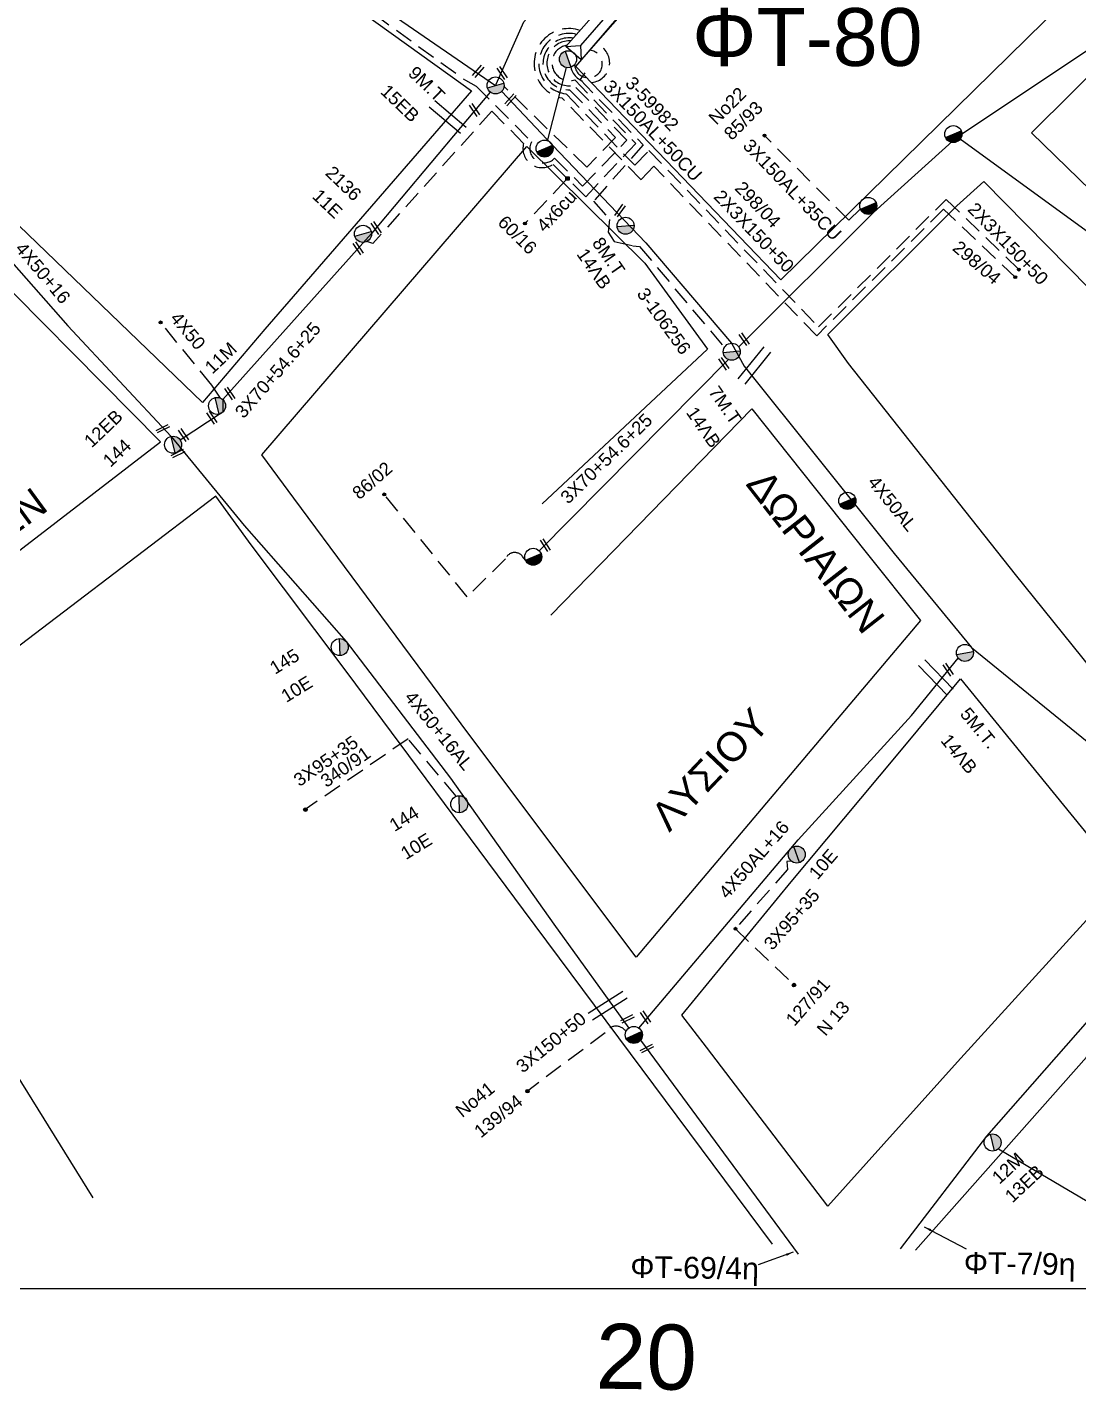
# Model space of a CAD drawing. Header units: millimetres. Extents: x 408 to 3042, y 742 to 1820.
# Drawn here: x 823.7 to 969.2, y 772.6 to 961.3 of the extents above; entities that cross this region are included whole.
import ezdxf

# ---------------------------------------------------------------- set-up
doc = ezdxf.new("R2010")
doc.units = ezdxf.units.MM
doc.linetypes.add('DASHED', pattern=[19.05, 12.7, -6.35])
for name, color, linetype in [('Άγνωστα', 7, 'Continuous'), ('Γυμνά εναέρια ΧΤ και ΦΟΠ (3Φ)   4x50+16AL', 7, 'Continuous'), ('Επιγραφές - Σχήματα', 7, 'Continuous'), ('Καλώδια ΧΤ   3x150AL+50CU', 7, 'DASHED'), ('Μηχανική τομή', 7, 'Continuous'), ('Στύλος Ξύλινος', 7, 'Continuous'), ('Στύλος Ξύλινος @ 1', 7, 'Continuous'), ('Στύλος ΦΜ', 7, 'Continuous'), ('Στύλος ΦΜ @ 1', 7, 'Continuous'), ('Συνδέσεις', 7, 'Continuous'), ('Συνεστραμμένα ΧΤ   3x70+54.6+25 AL', 7, 'SYN_LINE'), ('Τομή', 7, 'Continuous'), ('Υποσταθμός εναέριος 2 στύλων', 7, 'Continuous'), ('Υποσταθμός πόλεως', 7, 'Continuous'), ('Υπόβαθρο ΔΕΗ', 7, 'Continuous'), ('Υπόγεια καλώδια Παροχών ΧΤ   4x50AL', 7, 'DASHED'), ('Υπόγεια καλώδια Παροχών ΧΤ   4x6', 7, 'DASHED')]:
    doc.layers.add(name, color=color, linetype=linetype)
doc.styles.add('arial', font='arial.ttf')
doc.styles.get("Standard").update_dxf_attribs({"font": 'arial.ttf'})
doc.linetypes.add('SYN_LINE', pattern='A,0.5,-0.0001,["/\\/\\/\\/",Standard,S=0.1,R=0,X=0,Y=-0.05],-0.25', length=0.7501)
doc.dimstyles.new('ISO-25', dxfattribs={"dimtxt": 2.5, "dimasz": 2.5, "dimexe": 1.25, "dimexo": 0.625, "dimtad": 1, "dimtxsty": 'Standard', "dimcen": 2.5, "dimadec": 0, "dimazin": 0, "dimtfac": 1, "dimtmove": 0, "dimatfit": 3, "dimfxl": 1, "dimarcsym": 0})

# ---------------------------------------------------------------- blocks, each defined once
blk = doc.blocks.new('ΤΟΜΗ')
at = {"layer": 'Τομή', "ltscale": 40}
for p, q in [((-5.68, 0), (5.68, 0)), ((5.68, -2.33), (-5.68, -2.33))]:
    blk.add_line(p, q, dxfattribs=at)
blk = doc.blocks.new('ΜΗΧΑΝΙΚΗ ΤΟΜΗ')
at = {"layer": 'Μηχανική τομή', "ltscale": 40}
for p, q in [((-1.89, 0.78), (1.89, 0.78)), ((1.89, 0), (-1.89, 0))]:
    blk.add_line(p, q, dxfattribs=at)
blk = doc.blocks.new('ΥΠΑΡΧΩΝ ΤΣΙΜΕΝΤΕΝΙΟΣ ΣΤΥΛΟΣ')
at = {"layer": 'Στύλος ΦΜ'}
blk.add_hatch(color=7, dxfattribs=at).paths.add_polyline_path([(-1.29, -2.28, 0.574793), (2.62, 0, 0.268822), (1.3, 2.27)])
at = {"layer": 'Στύλος ΦΜ', "color": 7}
blk.add_line((-1.29, -2.28), (1.3, 2.27), dxfattribs=at)
blk.add_circle((0, 0), 2.62, dxfattribs=at)
at = {"layer": 'Στύλος ΦΜ', "flags": 4}
for tag, p in [('ΑΡΙΘΜΟΣ', (-4.68, 8.05)), ('ΤΥΠΟΣ', (-4.91, 3.03))]:
    blk.add_attdef(tag, p, '', height=4, dxfattribs=at)
blk = doc.blocks.new('ΥΠΑΡΧΩΝ ΞΥΛΙΝΟΣ ΣΤΥΛΟΣ')
at = {"layer": 'Στύλος Ξύλινος'}
h = blk.add_hatch(color=7, dxfattribs=at)
h.paths.add_polyline_path([(-2.62, 0, 0.270008), (-1.29, -2.28), (1.3, 2.27, 0.576266)])
h.paths.add_polyline_path([(-1.29, -2.28, 0.574793), (2.62, 0, 0.268822), (1.3, 2.27)])
at = {"layer": 'Στύλος Ξύλινος', "color": 7}
blk.add_line((-1.29, -2.28), (1.3, 2.27), dxfattribs=at)
blk.add_circle((0, 0), 2.62, dxfattribs=at)
at = {"layer": 'Στύλος Ξύλινος', "flags": 4}
for tag, p in [('ΑΡΙΘΜΟΣ', (-4.91, 8.6)), ('ΤΥΠΟΣ', (-4.85, 3.39))]:
    blk.add_attdef(tag, p, '', height=4, dxfattribs=at)
blk = doc.blocks.new('ΥΠΟΣΤΑΘΜΟΣ ΕΝΑΕΡΙΟΣ ΕΠΙ 2 ΣΤΥΛΩΝ')
at = {"layer": 'Υποσταθμός εναέριος 2 στύλων', "linetype": 'Continuous'}
for points in [[(-11.97, -2.11, 0.574793), (-8.45, -0.07, 0.268822), (-9.64, 1.98)], [(9.68, -2.15, 0.574793), (13.19, -0.1, 0.268822), (12.01, 1.95)]]:
    blk.add_hatch(color=256, dxfattribs=at).paths.add_polyline_path(points)
for p, q in [((-11.97, -2.11), (-9.64, 1.98)), ((9.68, -2.15), (12.01, 1.95))]:
    blk.add_line(p, q, dxfattribs=at)
for centre in [(-10.81, -0.07), (10.84, -0.1)]:
    blk.add_circle(centre, 2.36, dxfattribs=at)
at = {"layer": 'Υποσταθμός πόλεως', "linetype": 'Continuous', "ltscale": 40}
blk.add_lwpolyline([(-8.57, 2.82), (8.57, 2.82), (8.57, -2.82), (-8.57, -2.82)], close=True, dxfattribs=at)
for points in [[(-5.75, 0), (-8.57, 2.82)], [(-8.57, -2.82), (-5.75, 0)], [(-5.75, 0), (5.75, 0)], [(5.75, 0), (8.57, 2.82)], [(8.57, -2.82), (5.75, 0)]]:
    blk.add_lwpolyline(points, dxfattribs=at)
at = {"layer": 'Υποσταθμός εναέριος 2 στύλων', "ltscale": 40, "flags": 1}
for tag, p in [('ΜΕΤΑΣΧΗΜΑΤΙΣΜΟΣ', (14.09, 2.51)), ('ΙΣΧΥΣ', (14.07, -0.28)), ('ΑΡΙΘΜΟΣ', (14.19, -3))]:
    blk.add_attdef(tag, p, '', height=1.8, dxfattribs=at)
blk = doc.blocks.new('_ΣΥΝΔΕΣΗ')
at = {"layer": 'Συνδέσεις', "linetype": 'SYN_LINE', "ltscale": 40}
blk.add_hatch(color=256, dxfattribs=at).paths.add_polyline_path([(0.5, -0.01, 1), (-0.5, -0.01, 1)])
at = {"layer": 'Συνδέσεις'}
blk.add_circle((0, -0.01), 0.5, dxfattribs=at)
blk = doc.blocks.new('TSONTA XT1')
at = {"ltscale": 40}
h = blk.add_hatch(color=256, dxfattribs=at)
h.dxf.hatch_style = 1
h.paths.add_polyline_path([(595.96, 2487.66), (597.07, 2488.77), (595.96, 2489.87), (594.85, 2488.77)])
blk.add_lwpolyline([(594.85, 2488.77), (595.96, 2489.87), (597.07, 2488.77), (595.96, 2487.66)], close=True, dxfattribs=at)

msp = doc.modelspace()

# ---------------------------------------------------------------- linework, layer by layer
at = {"layer": 'Άγνωστα', "color": 6, "linetype": 'Continuous'}
msp.add_lwpolyline([(774.66, 1031.74), (799.6, 1015.82), (817.99, 1003.24), (848.23, 982.03), (863.47, 970.47), (888.5, 953.22), (888.57, 953.39)], dxfattribs=at)
at = {"layer": 'Άγνωστα', "color": 173, "linetype": 'DASHED', "ltscale": 0.2}
msp.add_lwpolyline([(802.02, 1012.47), (802.02, 1011.5, 0.494834), (803.44, 1010.41, -0.196149), (805.57, 1010.16), (826.1, 995.72), (826.15, 995.06, 0.572265), (830.22, 993.05), (855.55, 975.51), (855.55, 974.49), (855.91, 972.49, 0.730574), (859.36, 972.07), (884.33, 953.94), (885.81, 953.15), (893.48, 945.44, 0.88954), (896.64, 943.16), (900.53, 939.31), (906.66, 945.64), (899.35, 953.24, -1.148629), (898.92, 959.39)], format="xyb", dxfattribs=at)
at = {"layer": 'Άγνωστα', "color": 151, "linetype": 'DASHED', "ltscale": 0.2}
for points in [[(960.42, 926.67), (950.47, 936.11), (932.91, 918.59), (911.72, 940.67), (910.39, 942.05), (908.62, 940.19), (897.65, 951.5, -1.056108), (900.2, 960.85)], [(899.7, 960.29, 1.073376), (898.2, 952.09), (898.29, 952.02), (907.74, 942.18), (909.7, 944.24), (933.17, 919.82), (950.82, 937.46), (960.91, 927.73)]]:
    msp.add_lwpolyline(points, format="xyb", dxfattribs=at)
at = {"layer": 'Άγνωστα', "color": 30, "linetype": 'DASHED', "ltscale": 0.2}
for points in [[(898.4, 958.8, 1.068994), (899.44, 953.99), (907.88, 945.2), (900.97, 937.83), (896.43, 942.33, -0.702247), (892.38, 945.22), (887.97, 949.65), (871.5, 931.35), (870.68, 931.64)], [(906.54, 822.34, 0.582665), (903.64, 822.15), (903.64, 822.15), (903.64, 822.15), (892.9, 814.1)]]:
    msp.add_lwpolyline(points, format="xyb", dxfattribs=at)
at = {"layer": 'Άγνωστα', "color": 6, "linetype": 'DASHED', "ltscale": 0.2}
msp.add_lwpolyline([(899.24, 959.76, 1.104569), (898.74, 952.64), (905.1, 946.04), (901.11, 941.93), (889.67, 953.08)], format="xyb", dxfattribs=at)
at = {"layer": 'Άγνωστα', "color": 85, "linetype": 'DASHED', "ltscale": 0.2}
for points in [[(900.82, 954.96), (900.19, 954.04), (908.93, 945.01), (902.05, 937.21), (904.26, 934.7), (904.05, 932.95), (904.92, 931.62), (907.49, 931.05), (908.41, 930.95), (920.12, 916.98)], [(938.93, 936.09), (937.35, 934.57), (925.73, 946.26)]]:
    msp.add_lwpolyline(points, dxfattribs=at)
at = {"layer": 'Άγνωστα', "color": 85}
msp.add_lwpolyline([(1035.21, 894.97), (1020.43, 889.16), (1004.94, 901.55), (981.32, 925.01), (952.76, 945.81)], dxfattribs=at)
at = {"layer": 'Άγνωστα', "color": 30, "linetype": 'DASHED', "ltscale": 0.2}
for points in [[(850.44, 909.98), (849.24, 911.77), (842.17, 920.45)], [(883.06, 854.89), (876.39, 862.84), (862.18, 853.05)]]:
    msp.add_lwpolyline(points, dxfattribs=at)
at = {"layer": 'Άγνωστα', "color": 1, "linetype": 'DASHED', "ltscale": 0.2}
msp.add_lwpolyline([(892.62, 887.55), (892.23, 888.07, 0.591047), (889.86, 887.72), (884.57, 882.5), (873.1, 896.64)], format="xyb", dxfattribs=at)
at = {"layer": 'Άγνωστα', "color": 6}
for points in [[(908.33, 822.81), (930.35, 848.88), (946, 866.08), (952.5, 873.98)], [(908.56, 821.16), (930.35, 791.53)]]:
    msp.add_lwpolyline(points, dxfattribs=at)
at = {"layer": 'Άγνωστα', "color": 6, "linetype": 'DASHED', "ltscale": 0.2}
msp.add_lwpolyline([(929.4, 845.92), (928.79, 845.87), (928.88, 844.78), (921.67, 836.57), (929.76, 828.78)], dxfattribs=at)
at = {"layer": 'Άγνωστα', "color": 154}
for points in [[(944.48, 792.26), (956.43, 807.85), (970.72, 824.13), (988.52, 846.21)], [(958.04, 806.13), (966.74, 801), (976.25, 795.39)]]:
    msp.add_lwpolyline(points, dxfattribs=at)
at = {"layer": 'Άγνωστα', "color": 1, "linetype": 'DASHED', "ltscale": 0.2}
msp.add_arc((901.55, 956.37), 2.73, 193.2575, 53.6566, dxfattribs=at)
at = {"layer": 'Άγνωστα', "color": 85, "linetype": 'DASHED', "ltscale": 0.2}
msp.add_arc((901.34, 956.2), 1.92, 182.7369, 84.0728, dxfattribs=at)
at = {"layer": 'Γυμνά εναέρια ΧΤ και ΦΟΠ (3Φ)   4x50+16AL', "color": 85, "ltscale": 40}
msp.add_lwpolyline([(1057.61, 1052.64), (1042.12, 1027.84), (1038.26, 1024.68), (1026.02, 1011.79), (1007.04, 993.58), (994.3, 981.62), (973.98, 960.44), (952.16, 945.95), (940.83, 935.68), (922.13, 917.07)], dxfattribs=at)
at = {"layer": 'Γυμνά εναέρια ΧΤ και ΦΟΠ (3Φ)   4x50+16AL', "color": 30, "ltscale": 40}
msp.add_lwpolyline([(810.97, 940.78), (829.35, 919.99), (843.62, 904.67), (853.73, 892.33), (867.82, 876.31), (882.27, 857.41), (896.55, 837.2), (906.93, 822.82)], dxfattribs=at)
at = {"layer": 'Επιγραφές - Σχήματα'}
msp.add_lwpolyline([(433.97, 786.81), (2929.97, 786.81), (2929.97, 1802.72), (433.97, 1802.72)], close=True, dxfattribs=at)
at = {"layer": 'Συνεστραμμένα ΧΤ   3x70+54.6+25 AL', "color": 6, "linetype": 'SYN_LINE', "ltscale": 20}
msp.add_lwpolyline([(888.57, 953.39), (892.42, 962.01), (895.81, 965.9), (912.42, 982.01)], dxfattribs=at)
at = {"layer": 'Συνεστραμμένα ΧΤ   3x70+54.6+25 AL', "color": 30, "linetype": 'SYN_LINE', "ltscale": 20}
msp.add_lwpolyline([(887.75, 952.32), (871.34, 932.74), (850.76, 909.78), (850.78, 908.05), (850.52, 907.87)], dxfattribs=at)
at = {"layer": 'Συνεστραμμένα ΧΤ   3x70+54.6+25 AL', "color": 1, "linetype": 'SYN_LINE', "ltscale": 20}
msp.add_lwpolyline([(920.72, 915.3), (894.53, 888.86)], dxfattribs=at)
at = {"layer": 'Συνεστραμμένα ΧΤ   3x70+54.6+25 AL', "color": 30, "linetype": 'SYN_LINE', "ltscale": 8}
msp.add_lwpolyline([(850.52, 907.87), (844.88, 904.17)], dxfattribs=at)
at = {"layer": 'Υπόβαθρο ΔΕΗ'}
for points in [[(962.52, 1031.42), (996.95, 1006.73), (1004.34, 1001.64), (971.66, 969.28), (927.96, 926.32), (899.58, 955.85), (926.47, 987.17), (962.52, 1031.42)], [(745.26, 934.71), (778.19, 973.05), (800.43, 999.79), (806.85, 1007.94), (843.23, 982.64), (882.22, 954.62), (885.15, 952.49), (856.56, 919.52), (847.96, 909.35), (822.56, 933.87), (810.19, 945.67), (785.23, 916.6), (776.67, 906.67), (753.67, 927.18), (745.26, 934.71)], [(1020.59, 890.46), (990.44, 919.65), (962.64, 946.69), (1007.42, 991.16), (1022.22, 1005.21), (1051.23, 976.07), (1079.22, 947.92), (1041.67, 910.69), (1020.59, 890.46)], [(856.15, 902.14), (892.82, 944.78), (909.13, 928.62), (917.81, 916.74), (894.92, 895.33)], [(934.45, 918.76), (952.27, 936.56), (956.01, 939.95), (976.39, 919.22), (1012.94, 883.32), (985.44, 854.51), (960.39, 885.58), (937.3, 914.78), (934.45, 918.76)], [(896.15, 879.95), (923.92, 908.5), (939.75, 888.63), (947.27, 879.21), (907.96, 832.65), (884.8, 863.48), (860.6, 896.12), (856.15, 902.14)], [(926.82, 792.92), (892.35, 839.19), (867.95, 872), (854.67, 889.69), (849.79, 896.41), (805.69, 862.83), (799.65, 858.23), (819.81, 820.24), (832.77, 799.33)], [(934.44, 798.18), (917.65, 820.17), (914.24, 824.62), (929.4, 843.04), (943.94, 860.5), (952.78, 871.14), (975.39, 843.41), (952.37, 818.17), (934.44, 798.18)], [(946.58, 792.1), (970.21, 818.78), (983.08, 833.7), (1007.37, 803.37), (1014.7, 793.71)]]:
    msp.add_lwpolyline(points, dxfattribs=at)
msp.add_lwpolyline([(780.18, 898.01), (794.78, 867.49), (842.13, 903.94), (813.85, 932.51, 0.314104), (810.7, 933.09), (792.67, 912.26), (780.18, 898.01)], format="xyb", dxfattribs=at)
at = {"layer": 'Υπόγεια καλώδια Παροχών ΧΤ   4x50AL', "color": 1, "linetype": 'Continuous', "ltscale": 0.2}
for points in [[(898.25, 955.71), (895.63, 945.54)], [(889.35, 952.41), (896.36, 944.97), (909.26, 931.44), (921.12, 917.57), (922.87, 914.37), (943.63, 888.48), (954.32, 875.48), (988.29, 847.86)]]:
    msp.add_lwpolyline(points, dxfattribs=at)
at = {"layer": 'Υπόγεια καλώδια Παροχών ΧΤ   4x6', "color": 30, "linetype": 'DASHED', "ltscale": 0.2}
msp.add_lwpolyline([(898.19, 940.1), (892.56, 934.14)], dxfattribs=at)

# ---------------------------------------------------------------- block references
at = {"layer": 'Μηχανική τομή', "xscale": 0.5, "yscale": 0.5, "zscale": 0.5}
for p, rotation in [((885.94, 955.31), 228.5119713026783), ((889.59, 955.05), 124.0427767753249), ((885.76, 949.95), 124.0427767753249), ((890.41, 951.38), 228.5119713026783), ((905.54, 936.03), 235.1383027284685), ((872.13, 933.61), 124.0427767753249), ((869.66, 930.81), 124.0427767753249), ((923.06, 918.23), 124.0427767753249), ((920.22, 914.83), 124.0427767753249), ((851.9, 910.72), 124.0427767753249), ((849.41, 907.38), 124.0427767753249), ((842.38, 905.92), 206.3800583452817), ((845.5, 904.98), 124.0427767753249), ((844.49, 902.47), 206.3800583452817), ((895.54, 889.74), 124.0427767753249), ((951.25, 872.51), 124.0427767753249), ((906.65, 824.28), 206.3800583452817), ((909.41, 824.4), 124.0427767753249), ((909.34, 820.16), 206.3800583452817)]:
    msp.add_blockref('ΜΗΧΑΝΙΚΗ ΤΟΜΗ', p, dxfattribs=dict(at, rotation=rotation))
at = {"layer": 'Στύλος Ξύλινος @ 1', "ltscale": 40}
ref = msp.add_blockref('ΥΠΑΡΧΩΝ ΞΥΛΙΝΟΣ ΣΤΥΛΟΣ', (930.15, 846.83), dxfattribs=dict(at, xscale=0.449999999999818, yscale=0.449999999999818, zscale=0.449999999999818, rotation=49.39158636879022))
ref.add_attrib('ΤΥΠΟΣ', '10E', (933.03, 843.23), dxfattribs={"layer": 'Στύλος Ξύλινος', "height": 1.8, "rotation": 49.3916, "flags": 4})
at = {"layer": 'Στύλος ΦΜ @ 1', "ltscale": 40}
ref = msp.add_blockref('ΥΠΑΡΧΩΝ ΤΣΙΜΕΝΤΕΝΙΟΣ ΣΤΥΛΟΣ', (888.5, 953.23), dxfattribs=dict(at, xscale=0.4499999999998184, yscale=0.4499999999998184, zscale=0.4499999999998184, rotation=316.3480995988358))
ref.add_attrib('ΤΥΠΟΣ', '9M.T', (876.27, 954.77), dxfattribs={"layer": 'Στύλος ΦΜ', "height": 1.8, "rotation": 316.3481, "flags": 4})
ref.add_attrib('ΑΡΙΘΜΟΣ', '15EB', (872.44, 952.24), dxfattribs={"layer": 'Στύλος ΦΜ', "height": 1.8, "rotation": 316.3481, "flags": 4})
at = {"layer": 'Στύλος ΦΜ @ 1', "ltscale": 40, "xscale": 0.4499999999998183, "yscale": 0.4499999999998183, "zscale": 0.4499999999998183, "rotation": 323.0229810481194}
for p in [(951.81, 946.5), (895.28, 944.5), (940.04, 936.56), (937.15, 895.76), (893.7, 888.02), (907.62, 821.87)]:
    msp.add_blockref('ΥΠΑΡΧΩΝ ΤΣΙΜΕΝΤΕΝΙΟΣ ΣΤΥΛΟΣ', p, dxfattribs=at)
at = {"layer": 'Στύλος ΦΜ @ 1', "ltscale": 40}
ref = msp.add_blockref('ΥΠΑΡΧΩΝ ΤΣΙΜΕΝΤΕΝΙΟΣ ΣΤΥΛΟΣ', (870.16, 932.7), dxfattribs=dict(at, xscale=0.4499999999998184, yscale=0.4499999999998184, zscale=0.4499999999998184, rotation=316.3480995988358))
ref.add_attrib('ΤΥΠΟΣ', '2136', (864.82, 940.96), dxfattribs={"layer": 'Στύλος ΦΜ', "height": 1.8, "rotation": 316.3481, "flags": 4})
ref.add_attrib('ΑΡΙΘΜΟΣ', '11E', (863.01, 937.77), dxfattribs={"layer": 'Στύλος ΦΜ', "height": 1.8, "rotation": 316.3481, "flags": 4})
ref = msp.add_blockref('ΥΠΑΡΧΩΝ ΤΣΙΜΕΝΤΕΝΙΟΣ ΣΤΥΛΟΣ', (906.48, 933.81), dxfattribs=dict(at, xscale=0.4499999999998184, yscale=0.4499999999998184, zscale=0.4499999999998184, rotation=304.847997718336))
ref.add_attrib('ΤΥΠΟΣ', '8M.T', (901.76, 931.43), dxfattribs={"layer": 'Στύλος ΦΜ', "height": 1.8, "rotation": 304.848, "flags": 4})
ref.add_attrib('ΑΡΙΘΜΟΣ', '14ΛΒ', (899.62, 929.89), dxfattribs={"layer": 'Στύλος ΦΜ', "height": 1.8, "rotation": 304.848, "flags": 4})
ref = msp.add_blockref('ΥΠΑΡΧΩΝ ΤΣΙΜΕΝΤΕΝΙΟΣ ΣΤΥΛΟΣ', (849.97, 908.9), dxfattribs=dict(at, xscale=0.4499999999998183, yscale=0.4499999999998183, zscale=0.4499999999998183, rotation=43.49632192247396))
ref.add_attrib('ΤΥΠΟΣ', '11M', (849.32, 913.2), dxfattribs={"layer": 'Στύλος ΦΜ', "height": 1.8, "rotation": 43.4963, "flags": 4})
ref = msp.add_blockref('ΥΠΑΡΧΩΝ ΤΣΙΜΕΝΤΕΝΙΟΣ ΣΤΥΛΟΣ', (921.16, 916.39), dxfattribs=dict(at, xscale=0.4499999999998184, yscale=0.4499999999998184, zscale=0.4499999999998184, rotation=304.847997718336))
ref.add_attrib('ΤΥΠΟΣ', '7M.T', (917.86, 910.84), dxfattribs={"layer": 'Στύλος ΦΜ', "height": 1.8, "rotation": 304.848, "flags": 4})
ref.add_attrib('ΑΡΙΘΜΟΣ', '14ΛΒ', (914.78, 907.96), dxfattribs={"layer": 'Στύλος ΦΜ', "height": 1.8, "rotation": 304.848, "flags": 4})
ref = msp.add_blockref('ΥΠΑΡΧΩΝ ΤΣΙΜΕΝΤΕΝΙΟΣ ΣΤΥΛΟΣ', (843.89, 903.53), dxfattribs=dict(at, xscale=0.4499999999998183, yscale=0.4499999999998183, zscale=0.4499999999998183, rotation=43.49632192247396))
ref.add_attrib('ΤΥΠΟΣ', '12EB', (832.63, 903), dxfattribs={"layer": 'Στύλος ΦΜ', "height": 1.8, "rotation": 43.4963, "flags": 4})
ref.add_attrib('ΑΡΙΘΜΟΣ', '144', (835.22, 900.3), dxfattribs={"layer": 'Στύλος ΦΜ', "height": 1.8, "rotation": 43.4963, "flags": 4})
ref = msp.add_blockref('ΥΠΑΡΧΩΝ ΤΣΙΜΕΝΤΕΝΙΟΣ ΣΤΥΛΟΣ', (866.94, 875.53), dxfattribs=dict(at, xscale=0.4499999999998184, yscale=0.4499999999998184, zscale=0.4499999999998184, rotation=31.55008521548806))
ref.add_attrib('ΤΥΠΟΣ', '145', (857.98, 871.68), dxfattribs={"layer": 'Στύλος ΦΜ', "height": 1.8, "rotation": 31.5501, "flags": 4})
ref.add_attrib('ΑΡΙΘΜΟΣ', '10E', (859.55, 867.79), dxfattribs={"layer": 'Στύλος ΦΜ', "height": 1.8, "rotation": 31.5501, "flags": 4})
ref = msp.add_blockref('ΥΠΑΡΧΩΝ ΤΣΙΜΕΝΤΕΝΙΟΣ ΣΤΥΛΟΣ', (953.41, 874.73), dxfattribs=dict(at, xscale=0.4499999999998183, yscale=0.4499999999998183, zscale=0.4499999999998183, rotation=309.5710492601431))
ref.add_attrib('ΤΥΠΟΣ', '5M.T.', (952.63, 866.23), dxfattribs={"layer": 'Στύλος ΦΜ', "height": 1.8, "rotation": 309.571, "flags": 4})
ref.add_attrib('ΑΡΙΘΜΟΣ', '14ΛΒ', (949.95, 862.56), dxfattribs={"layer": 'Στύλος ΦΜ', "height": 1.8, "rotation": 309.571, "flags": 4})
ref = msp.add_blockref('ΥΠΑΡΧΩΝ ΤΣΙΜΕΝΤΕΝΙΟΣ ΣΤΥΛΟΣ', (883.48, 853.79), dxfattribs=dict(at, xscale=0.4499999999998183, yscale=0.4499999999998183, zscale=0.4499999999998183, rotation=31.55008521548806))
ref.add_attrib('ΤΥΠΟΣ', '144', (874.52, 849.93), dxfattribs={"layer": 'Στύλος ΦΜ', "height": 1.8, "rotation": 31.5501, "flags": 4})
ref.add_attrib('ΑΡΙΘΜΟΣ', '10E', (876.09, 846.04), dxfattribs={"layer": 'Στύλος ΦΜ', "height": 1.8, "rotation": 31.5501, "flags": 4})
ref = msp.add_blockref('ΥΠΑΡΧΩΝ ΤΣΙΜΕΝΤΕΝΙΟΣ ΣΤΥΛΟΣ', (957.24, 806.99), dxfattribs=dict(at, xscale=0.4499999999998183, yscale=0.4499999999998183, zscale=0.4499999999998183, rotation=43.03956325460893))
ref.add_attrib('ΤΥΠΟΣ', '12M', (958.18, 801.11), dxfattribs={"layer": 'Στύλος ΦΜ', "height": 1.8, "rotation": 43.0396, "flags": 4})
ref.add_attrib('ΑΡΙΘΜΟΣ', '13EB', (959.97, 798.54), dxfattribs={"layer": 'Στύλος ΦΜ', "height": 1.8, "rotation": 43.0396, "flags": 4})
at = {"layer": 'Συνδέσεις', "zscale": 0.25}
for p, xscale, yscale in [((925.69, 946.3), 0.4, 0.4), ((892.56, 934.14), 0.4, 0.4), ((960.38, 926.71), 0.4, 0.4), ((960.87, 927.76), 0.4, 0.4), ((842.17, 920.45), 0.4, 0.4), ((873.1, 896.65), 0.4, 0.4), ((862.2, 853.05), 0.5, 0.5), ((921.68, 836.57), 0.4, 0.4), ((929.77, 828.77), 0.5, 0.5), ((892.91, 814.1), 0.5, 0.5)]:
    msp.add_blockref('_ΣΥΝΔΕΣΗ', p, dxfattribs=dict(at, xscale=xscale, yscale=yscale))
at = {"layer": 'Συνδέσεις', "xscale": 0.3075184835441075, "yscale": 0.3075184835441075, "zscale": 0.3075184835441075, "rotation": 315.2256334249348}
msp.add_blockref('TSONTA XT1', (229.29, 526.12), dxfattribs=at)
at = {"layer": 'Τομή'}
for p, xscale, yscale, zscale, rotation in [((882.25, 949.29), 0.4999999999999994, 0.4999999999999994, 0.4999999999999994, 319.742833323289), ((923.85, 914.85), 0.4999999999999994, 0.4999999999999994, 0.4999999999999994, 51.14419871505113), ((949.82, 871.73), 0.4999999999999993, 0.4999999999999993, 0.4999999999999993, 314.0343688189445), ((903.68, 826.4), 0.4999999999999994, 0.4999999999999994, 0.4999999999999994, 32.47337499791256)]:
    msp.add_blockref('ΤΟΜΗ', p, dxfattribs=dict(at, xscale=xscale, yscale=yscale, zscale=zscale, rotation=rotation))
at = {"layer": 'Υποσταθμός εναέριος 2 στύλων', "xscale": 0.4999999999999999, "yscale": 0.4999999999999999, "zscale": 0.4999999999999999, "rotation": 228.904611197332}
msp.add_blockref('ΥΠΟΣΤΑΘΜΟΣ ΕΝΑΕΡΙΟΣ ΕΠΙ 2 ΣΤΥΛΩΝ', (902.11, 960.91), dxfattribs=at)

# ---------------------------------------------------------------- texts
at = {"ltscale": 40, "insert": (915.67, 963.93), "char_height": 8, "width": 46.4484, "attachment_point": 1, "style": 'arial'}
msp.add_mtext('ΦT-80', dxfattribs=at)
at = {"ltscale": 40, "width": 94.4586, "attachment_point": 1, "style": 'arial'}
for s, insert, char_height, rotation in [('ΔΩΡΙΑΙΩΝ', (926.14, 900.51), 4, 308.0389), ('ΔEPBENAKIΩN', (792.29, 874.27), 4, 36.1755), ('ΛYΣIOY', (909.63, 852.56), 4, 46.4093), ('ΦT-69/4η', (907.16, 791.3), 3, 359.1724), ('ΦT-7/9η', (953.28, 791.86), 3, 359.1724), ('20', (902.42, 781.95), 9, 359.1724)]:
    msp.add_mtext(s, dxfattribs=dict(at, insert=insert, char_height=char_height, rotation=rotation))
at = {"layer": 'Άγνωστα', "ltscale": 40, "char_height": 1.8, "width": 34.5395, "attachment_point": 1, "style": 'arial'}
for s, insert, rotation in [('3-59982', (907.6, 954.66), 313.8294), ('No22\\P85/93', (917.78, 948.93), 44.835), ('3X150AL+35CU', (923.87, 946.02), 313.8294), ('298/04', (922.77, 940.15), 313.8294), ('2X3X150+50', (919.84, 938.97), 313.8294), ('2X3X150+50', (954.97, 937.23), 313.9367), ('60/16', (889.94, 935.42), 315), ('4X50+16', (823.32, 931.76), 310.0541), ('298/04', (952.72, 931.91), 319.6009), ('3-106256', (909.4, 925.46), 306), ('4X50', (844.75, 922.12), 310.0541), ('3X70+54.6+25', (852.29, 908.22), 49.0473), ('3X70+54.6+25', (897.28, 896.5), 44.2894), ('86/02', (868.47, 897.19), 41.1806), ('3X95+35', (860.34, 857.62), 34.828), ('340/91', (864.06, 857.5), 34.828), ('4X50AL+16', (919.2, 841.75), 48.8397), ('3X95+35', (925.43, 834.65), 48.8397), ('127/91', (928.47, 824.14), 48.8397), ('N 13', (932.76, 822.79), 48.8397), ('3X150+50', (891.12, 817.91), 39.1239), ('No41', (882.75, 811.74), 39.1239), ('139/94', (885.32, 808.92), 39.1239)]:
    msp.add_mtext(s, dxfattribs=dict(at, insert=insert, rotation=rotation))
at = {"layer": 'Γυμνά εναέρια ΧΤ και ΦΟΠ (3Φ)   4x50+16AL', "ltscale": 40, "insert": (877.19, 869.67), "char_height": 1.8, "width": 34.5395, "attachment_point": 1, "rotation": 309.2262, "style": 'arial'}
msp.add_mtext('4X50+16AL', dxfattribs=at)
at = {"layer": 'Καλώδια ΧΤ   3x150AL+50CU', "ltscale": 0.2, "insert": (904.58, 954.2), "char_height": 1.8, "width": 34.5395, "attachment_point": 1, "rotation": 313.8294, "style": 'arial'}
msp.add_mtext('3X150AL+50CU', dxfattribs=at)
at = {"layer": 'Υπόγεια καλώδια Παροχών ΧΤ   4x50AL', "color": 7, "ltscale": 0.2, "insert": (893.98, 934.02), "char_height": 1.8, "attachment_point": 1, "rotation": 47}
msp.add_mtext_dynamic_manual_height_columns('4x6cu', width=1.8, gutter_width=12.5, heights=[0.118], dxfattribs=at)
at = {"layer": 'Υπόγεια καλώδια Παροχών ΧΤ   4x50AL', "ltscale": 0.2, "insert": (941.26, 899.43), "char_height": 1.8, "width": 34.5395, "attachment_point": 1, "rotation": 309.2262, "style": 'arial'}
msp.add_mtext('4X50AL', dxfattribs=at)

# ---------------------------------------------------------------- leaders
at = {"layer": 'Επιγραφές - Σχήματα', "ltscale": 40}
for points in [[(947.79, 795.32), (953.59, 792.3)], [(929.65, 791.8), (924.8, 790.07)]]:
    msp.add_leader(points, dimstyle='ISO-25', override={"dimasz": 1, "dimtad": 0}, dxfattribs=at)

doc.saveas('drawing.dxf')
